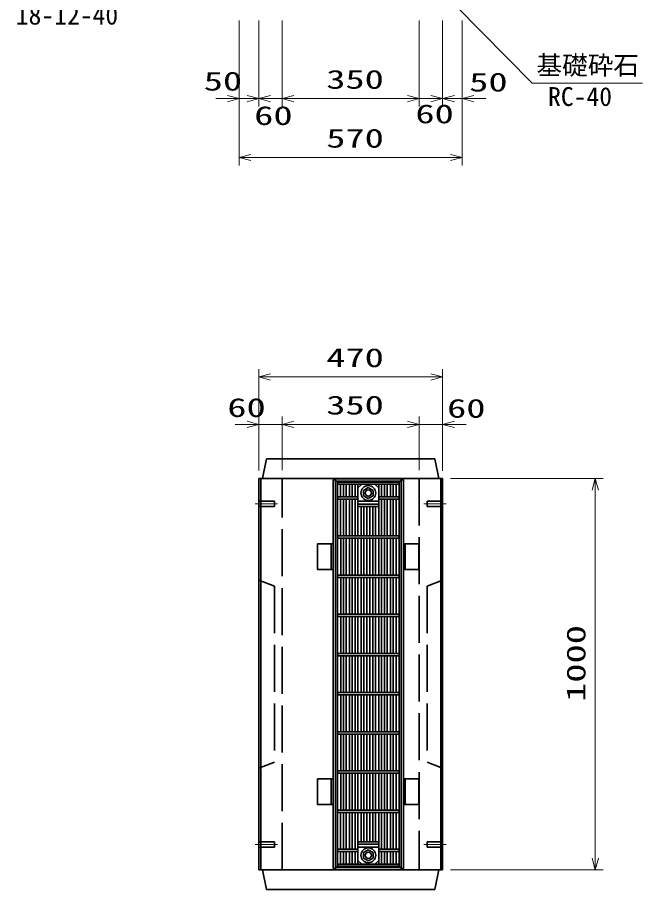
# Model space of a CAD drawing. Units: millimetres on the paper. Extents: x 0 to 841, y 0 to 594.
# Drawn here: x 532.1 to 611.9, y 314 to 425.4 of the extents above; entities that cross this region are included whole.
import ezdxf
from ezdxf.enums import TextEntityAlignment as Align

# ---------------------------------------------------------------- set-up
doc = ezdxf.new("R2010")
doc.units = ezdxf.units.MM
doc.linetypes.add('DASHED', pattern=[7.5, 6, -1.5])
doc.linetypes.add('USER1', pattern=[18.5, 12, -1.5, 3.5, -1.5])
for name, color, linetype, lineweight in [('D-BMK（構造物基準線）', 2, 'USER1', 18), ('D-STR-DIM（寸法）', 7, 'Continuous', 13), ('D-STR-HTXT(基礎砕石-旗)', 7, 'Continuous', 13), ('D-STR-HTXT（旗上げ）', 7, 'Continuous', 13), ('D-STR（構造物）', 1, 'Continuous', 35)]:
    doc.layers.add(name, color=color, linetype=linetype, lineweight=lineweight)
doc.styles.add('ＭＳ ゴシック', font='')
doc.styles.get('ＭＳ ゴシック').set_extended_font_data('MS Gothic')

# ---------------------------------------------------------------- blocks, each defined once
blk = doc.blocks.new('_Open30')
at = {"color": 7, "linetype": 'Continuous', "lineweight": 13}
for p, q in [((-1, 0.2679), (0, 0)), ((0, 0), (-1, -0.2679)), ((0, 0), (-1, 0))]:
    blk.add_line(p, q, dxfattribs=at)

msp = doc.modelspace()

# ---------------------------------------------------------------- linework, layer by layer
at = {"layer": 'D-BMK（構造物基準線）'}
for p, q in [((565.285, 363.262), (562.435, 363.262)), ((584.01, 363.262), (586.859, 363.262)), ((562.435, 319.762), (565.285, 319.762)), ((584.01, 319.762), (586.859, 319.762))]:
    msp.add_line(p, q, dxfattribs=at)
at = {"layer": 'D-STR-DIM（寸法）'}
for p, q in [((560.397, 424.963), (560.397, 413.996)), ((562.897, 424.963), (562.897, 413.996)), ((562.897, 424.963), (562.897, 413.996)), ((565.897, 424.963), (565.897, 413.996)), ((565.897, 424.963), (565.897, 413.996)), ((583.397, 424.963), (583.397, 413.996)), ((583.397, 424.963), (583.397, 413.996)), ((586.397, 424.963), (586.397, 413.996)), ((586.397, 424.963), (586.397, 413.996)), ((588.897, 424.963), (588.897, 413.996)), ((558.897, 414.996), (557.397, 414.996)), ((561.397, 414.996), (559.897, 414.996)), ((560.397, 414.996), (562.897, 414.996)), ((562.897, 414.996), (565.897, 414.996)), ((564.397, 414.996), (565.897, 414.996)), ((567.397, 414.996), (568.897, 414.996)), ((567.397, 414.996), (581.897, 414.996)), ((581.897, 414.996), (580.397, 414.996)), ((583.397, 414.996), (586.397, 414.996)), ((584.897, 414.996), (583.397, 414.996)), ((586.397, 414.996), (588.897, 414.996)), ((587.897, 414.996), (589.397, 414.996)), ((590.397, 414.996), (591.897, 414.996)), ((560.397, 413.996), (560.397, 406.478)), ((588.897, 413.996), (588.897, 406.478)), ((561.897, 407.478), (587.397, 407.478)), ((562.897, 374.409), (562.897, 380.459)), ((586.397, 374.439), (586.397, 380.459)), ((564.397, 379.459), (584.897, 379.459)), ((562.897, 367.512), (562.897, 374.409)), ((565.897, 367.564), (565.897, 374.409)), ((565.897, 367.564), (565.897, 374.409)), ((583.397, 367.579), (583.397, 374.409)), ((583.397, 367.549), (583.397, 374.409)), ((586.397, 367.482), (586.397, 374.409)), ((561.397, 373.409), (559.897, 373.409)), ((562.897, 373.409), (565.897, 373.409)), ((567.397, 373.409), (568.897, 373.409)), ((567.397, 373.409), (581.897, 373.409)), ((581.897, 373.409), (580.397, 373.409)), ((583.397, 373.409), (586.397, 373.409)), ((587.897, 373.409), (589.397, 373.409)), ((587.397, 366.512), (606.901, 366.512)), ((605.901, 318.012), (605.901, 365.012)), ((587.397, 316.512), (606.901, 316.512))]:
    msp.add_line(p, q, dxfattribs=at)
at = {"layer": 'D-STR-HTXT(基礎砕石-旗)'}
msp.add_lwpolyline([(611.941, 416.99), (597.837, 416.99), (588.114, 426.807)], dxfattribs=at)
at = {"layer": 'D-STR（構造物）'}
for p, q in [((563.897, 369.012), (563.397, 366.512)), ((585.397, 369.012), (563.897, 369.012)), ((585.897, 366.512), (585.397, 369.012)), ((586.397, 366.512), (562.897, 366.512)), ((562.897, 366.512), (562.897, 316.512)), ((563.147, 366.512), (563.147, 316.512)), ((572.697, 366.462), (572.697, 316.562)), ((581.097, 366.462), (572.697, 366.462)), ((581.097, 316.562), (581.097, 366.462)), ((586.147, 316.512), (586.147, 366.512)), ((586.397, 316.512), (586.397, 366.512)), ((572.697, 366.312), (572.397, 366.312)), ((572.397, 366.312), (572.397, 316.712)), ((581.097, 366.162), (572.697, 366.162)), ((572.972, 317.012), (572.972, 366.012)), ((580.822, 366.012), (572.972, 366.012)), ((572.972, 365.787), (580.822, 365.787)), ((573.322, 364.162), (573.322, 365.787)), ((573.722, 365.787), (573.722, 364.162)), ((574.072, 364.162), (574.072, 365.787)), ((574.472, 364.162), (574.472, 365.787)), ((574.822, 365.787), (574.822, 364.162)), ((575.222, 364.162), (575.222, 365.787)), ((576.072, 365.787), (575.572, 365.287)), ((575.572, 365.787), (575.572, 359.162)), ((576.297, 364.983), (576.897, 365.329)), ((576.897, 365.329), (577.497, 364.983)), ((577.722, 365.787), (578.222, 365.287)), ((578.222, 359.162), (578.222, 365.787)), ((578.572, 365.787), (578.572, 364.162)), ((578.972, 364.162), (578.972, 365.787)), ((579.322, 365.787), (579.322, 364.162)), ((579.722, 364.162), (579.722, 365.787)), ((580.072, 365.787), (580.072, 364.162)), ((580.472, 364.162), (580.472, 365.787)), ((580.822, 317.012), (580.822, 366.012)), ((581.397, 366.312), (581.097, 366.312)), ((581.397, 316.712), (581.397, 366.312)), ((572.972, 364.162), (575.572, 364.162)), ((576.297, 364.29), (576.297, 364.983)), ((576.897, 363.944), (576.297, 364.29)), ((577.497, 364.29), (576.897, 363.944)), ((577.497, 364.983), (577.497, 364.29)), ((578.222, 364.162), (580.822, 364.162)), ((575.572, 363.862), (572.972, 363.862)), ((573.322, 359.162), (573.322, 363.862)), ((573.722, 363.862), (573.722, 359.162)), ((574.072, 359.162), (574.072, 363.862)), ((574.472, 359.162), (574.472, 363.862)), ((574.822, 363.862), (574.822, 359.162)), ((575.222, 359.162), (575.222, 363.862)), ((578.222, 363.587), (575.572, 363.587)), ((575.572, 363.237), (578.222, 363.237)), ((580.822, 363.862), (578.222, 363.862)), ((578.572, 363.862), (578.572, 359.162)), ((578.972, 359.162), (578.972, 363.862)), ((579.322, 363.862), (579.322, 359.162)), ((579.722, 359.162), (579.722, 363.862)), ((580.072, 363.862), (580.072, 359.162)), ((580.472, 359.162), (580.472, 363.862)), ((578.222, 362.937), (575.572, 362.937)), ((575.972, 362.937), (575.972, 359.162)), ((576.322, 359.162), (576.322, 362.937)), ((576.722, 362.937), (576.722, 359.162)), ((577.072, 359.162), (577.072, 362.937)), ((577.472, 362.937), (577.472, 359.162)), ((577.822, 359.162), (577.822, 362.937)), ((580.822, 359.162), (572.972, 359.162)), ((572.972, 358.862), (580.822, 358.862)), ((573.372, 354.162), (573.372, 358.862)), ((573.722, 358.862), (573.722, 354.162)), ((574.072, 354.162), (574.072, 358.862)), ((574.472, 354.162), (574.472, 358.862)), ((574.822, 358.862), (574.822, 354.162)), ((575.222, 354.162), (575.222, 358.862)), ((575.572, 358.862), (575.572, 354.162)), ((575.972, 358.862), (575.972, 354.162)), ((576.322, 354.162), (576.322, 358.862)), ((576.722, 358.862), (576.722, 354.162)), ((577.072, 354.162), (577.072, 358.862)), ((577.472, 358.862), (577.472, 354.162)), ((577.822, 354.162), (577.822, 358.862)), ((578.222, 354.162), (578.222, 358.862)), ((578.572, 358.862), (578.572, 354.162)), ((578.972, 354.162), (578.972, 358.862)), ((579.322, 358.862), (579.322, 354.162)), ((579.722, 354.162), (579.722, 358.862)), ((580.072, 358.862), (580.072, 354.162)), ((580.472, 354.162), (580.472, 358.862)), ((572.397, 358.137), (570.397, 358.137)), ((570.397, 358.137), (570.397, 354.887)), ((572.147, 354.887), (572.147, 358.137)), ((583.371, 358.137), (581.397, 358.137)), ((581.621, 358.137), (581.621, 354.887)), ((583.371, 354.887), (583.371, 358.137)), ((570.397, 354.887), (572.397, 354.887)), ((580.822, 354.162), (572.972, 354.162)), ((581.397, 354.887), (583.371, 354.887)), ((572.972, 353.862), (580.822, 353.862)), ((573.372, 349.162), (573.372, 353.862)), ((573.722, 353.862), (573.722, 349.162)), ((574.072, 349.162), (574.072, 353.862)), ((574.472, 349.162), (574.472, 353.862)), ((574.822, 353.862), (574.822, 349.162)), ((575.222, 349.162), (575.222, 353.862)), ((575.572, 353.862), (575.572, 349.162)), ((575.972, 353.862), (575.972, 349.162)), ((576.322, 349.162), (576.322, 353.862)), ((576.722, 353.862), (576.722, 349.162)), ((577.072, 349.162), (577.072, 353.862)), ((577.472, 353.862), (577.472, 349.162)), ((577.822, 349.162), (577.822, 353.862)), ((578.222, 349.162), (578.222, 353.862)), ((578.572, 353.862), (578.572, 349.162)), ((578.972, 349.162), (578.972, 353.862)), ((579.322, 353.862), (579.322, 349.162)), ((579.722, 349.162), (579.722, 353.862)), ((580.072, 353.862), (580.072, 349.162)), ((580.472, 349.162), (580.472, 353.862)), ((572.972, 349.162), (580.822, 349.162)), ((580.822, 348.862), (572.972, 348.862)), ((573.372, 344.162), (573.372, 348.862)), ((573.722, 348.862), (573.722, 344.162)), ((574.072, 344.162), (574.072, 348.862)), ((574.472, 344.162), (574.472, 348.862)), ((574.822, 348.862), (574.822, 344.162)), ((575.222, 344.162), (575.222, 348.862)), ((575.572, 348.862), (575.572, 344.162)), ((575.972, 348.862), (575.972, 344.162)), ((576.322, 344.162), (576.322, 348.862)), ((576.722, 348.862), (576.722, 344.162)), ((577.072, 344.162), (577.072, 348.862)), ((577.472, 348.862), (577.472, 344.162)), ((577.822, 344.162), (577.822, 348.862)), ((578.222, 344.162), (578.222, 348.862)), ((578.572, 348.862), (578.572, 344.162)), ((578.972, 344.162), (578.972, 348.862)), ((579.322, 348.862), (579.322, 344.162)), ((579.722, 344.162), (579.722, 348.862)), ((580.072, 348.862), (580.072, 344.162)), ((580.472, 344.162), (580.472, 348.862)), ((572.972, 344.162), (580.822, 344.162)), ((580.822, 343.862), (572.972, 343.862)), ((573.372, 343.862), (573.372, 339.162)), ((573.722, 339.162), (573.722, 343.862)), ((574.072, 343.862), (574.072, 339.162)), ((574.472, 343.862), (574.472, 339.162)), ((574.822, 339.162), (574.822, 343.862)), ((575.222, 343.862), (575.222, 339.162)), ((575.572, 339.162), (575.572, 343.862)), ((575.972, 339.162), (575.972, 343.862)), ((576.322, 343.862), (576.322, 339.162)), ((576.722, 339.162), (576.722, 343.862)), ((577.072, 343.862), (577.072, 339.162)), ((577.472, 339.162), (577.472, 343.862)), ((577.822, 343.862), (577.822, 339.162)), ((578.222, 343.862), (578.222, 339.162)), ((578.572, 339.162), (578.572, 343.862)), ((578.972, 343.862), (578.972, 339.162)), ((579.322, 339.162), (579.322, 343.862)), ((579.722, 343.862), (579.722, 339.162)), ((580.072, 339.162), (580.072, 343.862)), ((580.472, 343.862), (580.472, 339.162)), ((580.822, 339.162), (572.972, 339.162)), ((572.972, 338.862), (580.822, 338.862)), ((573.372, 338.862), (573.372, 334.162)), ((573.722, 334.162), (573.722, 338.862)), ((574.072, 338.862), (574.072, 334.162)), ((574.472, 338.862), (574.472, 334.162)), ((574.822, 334.162), (574.822, 338.862)), ((575.222, 338.862), (575.222, 334.162)), ((575.572, 334.162), (575.572, 338.862)), ((575.972, 334.162), (575.972, 338.862)), ((576.322, 338.862), (576.322, 334.162)), ((576.722, 334.162), (576.722, 338.862)), ((577.072, 338.862), (577.072, 334.162)), ((577.472, 334.162), (577.472, 338.862)), ((577.822, 338.862), (577.822, 334.162)), ((578.222, 338.862), (578.222, 334.162)), ((578.572, 334.162), (578.572, 338.862)), ((578.972, 338.862), (578.972, 334.162)), ((579.322, 334.162), (579.322, 338.862)), ((579.722, 338.862), (579.722, 334.162)), ((580.072, 334.162), (580.072, 338.862)), ((580.472, 338.862), (580.472, 334.162)), ((580.822, 334.162), (572.972, 334.162)), ((572.972, 333.862), (580.822, 333.862)), ((573.372, 333.862), (573.372, 329.162)), ((573.722, 329.162), (573.722, 333.862)), ((574.072, 333.862), (574.072, 329.162)), ((574.472, 333.862), (574.472, 329.162)), ((574.822, 329.162), (574.822, 333.862)), ((575.222, 333.862), (575.222, 329.162)), ((575.572, 329.162), (575.572, 333.862)), ((575.972, 329.162), (575.972, 333.862)), ((576.322, 333.862), (576.322, 329.162)), ((576.722, 329.162), (576.722, 333.862)), ((577.072, 333.862), (577.072, 329.162)), ((577.472, 329.162), (577.472, 333.862)), ((577.822, 333.862), (577.822, 329.162)), ((578.222, 333.862), (578.222, 329.162)), ((578.572, 329.162), (578.572, 333.862)), ((578.972, 333.862), (578.972, 329.162)), ((579.322, 329.162), (579.322, 333.862)), ((579.722, 333.862), (579.722, 329.162)), ((580.072, 329.162), (580.072, 333.862)), ((580.472, 333.862), (580.472, 329.162)), ((572.972, 329.162), (580.822, 329.162)), ((580.822, 328.862), (572.972, 328.862)), ((573.372, 328.862), (573.372, 324.162)), ((573.722, 324.162), (573.722, 328.862)), ((574.072, 328.862), (574.072, 324.162)), ((574.472, 328.862), (574.472, 324.162)), ((574.822, 324.162), (574.822, 328.862)), ((575.222, 328.862), (575.222, 324.162)), ((575.572, 324.162), (575.572, 328.862)), ((575.972, 324.162), (575.972, 328.862)), ((576.322, 328.862), (576.322, 324.162)), ((576.722, 324.162), (576.722, 328.862)), ((577.072, 328.862), (577.072, 324.162)), ((577.472, 324.162), (577.472, 328.862)), ((577.822, 328.862), (577.822, 324.162)), ((578.222, 328.862), (578.222, 324.162)), ((578.572, 324.162), (578.572, 328.862)), ((578.972, 328.862), (578.972, 324.162)), ((579.322, 324.162), (579.322, 328.862)), ((579.722, 328.862), (579.722, 324.162)), ((580.072, 324.162), (580.072, 328.862)), ((580.472, 328.862), (580.472, 324.162)), ((570.397, 328.137), (570.397, 324.887)), ((572.397, 328.137), (570.397, 328.137)), ((572.147, 324.887), (572.147, 328.137)), ((583.371, 328.137), (581.397, 328.137)), ((581.621, 328.137), (581.621, 324.887)), ((583.371, 324.887), (583.371, 328.137)), ((570.397, 324.887), (572.397, 324.887)), ((572.972, 324.162), (580.822, 324.162)), ((581.397, 324.887), (583.371, 324.887)), ((580.822, 323.862), (572.972, 323.862)), ((573.322, 323.862), (573.322, 319.162)), ((573.722, 319.162), (573.722, 323.862)), ((574.072, 323.862), (574.072, 319.162)), ((574.472, 323.862), (574.472, 319.162)), ((574.822, 319.162), (574.822, 323.862)), ((575.222, 323.862), (575.222, 319.162)), ((575.572, 317.237), (575.572, 323.862)), ((575.972, 320.087), (575.972, 323.862)), ((576.322, 323.862), (576.322, 320.087)), ((576.722, 320.087), (576.722, 323.862)), ((577.072, 323.862), (577.072, 320.087)), ((577.472, 320.087), (577.472, 323.862)), ((577.822, 323.862), (577.822, 320.087)), ((578.222, 323.862), (578.222, 317.237)), ((578.572, 319.162), (578.572, 323.862)), ((578.972, 323.862), (578.972, 319.162)), ((579.322, 319.162), (579.322, 323.862)), ((579.722, 323.862), (579.722, 319.162)), ((580.072, 319.162), (580.072, 323.862)), ((580.472, 323.862), (580.472, 319.162)), ((578.222, 320.087), (575.572, 320.087)), ((575.572, 319.787), (578.222, 319.787)), ((575.572, 319.162), (572.972, 319.162)), ((572.972, 318.862), (575.572, 318.862)), ((573.322, 318.862), (573.322, 317.237)), ((573.722, 317.237), (573.722, 318.862)), ((574.072, 318.862), (574.072, 317.237)), ((574.472, 318.862), (574.472, 317.237)), ((574.822, 317.237), (574.822, 318.862)), ((575.222, 318.862), (575.222, 317.237)), ((578.222, 319.437), (575.572, 319.437)), ((576.897, 319.08), (576.297, 318.733)), ((576.297, 318.733), (576.297, 318.04)), ((577.497, 318.733), (576.897, 319.08)), ((577.497, 318.04), (577.497, 318.733)), ((580.822, 319.162), (578.222, 319.162)), ((578.222, 318.862), (580.822, 318.862)), ((578.572, 317.237), (578.572, 318.862)), ((578.972, 318.862), (578.972, 317.237)), ((579.322, 317.237), (579.322, 318.862)), ((579.722, 318.862), (579.722, 317.237)), ((580.072, 317.237), (580.072, 318.862)), ((580.472, 318.862), (580.472, 317.237)), ((576.072, 317.237), (575.572, 317.737)), ((576.297, 318.04), (576.897, 317.694)), ((576.897, 317.694), (577.497, 318.04)), ((577.722, 317.237), (578.222, 317.737)), ((562.897, 316.512), (586.397, 316.512)), ((563.397, 316.512), (563.897, 314.012)), ((572.397, 316.712), (572.697, 316.712)), ((572.697, 316.862), (581.097, 316.862)), ((572.697, 316.562), (581.097, 316.562)), ((572.972, 317.237), (580.822, 317.237)), ((580.822, 317.012), (572.972, 317.012)), ((581.097, 316.712), (581.397, 316.712)), ((585.897, 316.512), (585.397, 314.012)), ((563.897, 314.012), (585.397, 314.012))]:
    msp.add_line(p, q, dxfattribs=at)
at = {"layer": 'D-STR（構造物）', "linetype": 'DASHED'}
for p, q in [((565.897, 316.512), (565.897, 366.512)), ((583.397, 366.512), (583.397, 316.512)), ((562.897, 363.612), (564.897, 363.612)), ((564.897, 363.612), (564.897, 362.912)), ((586.397, 363.612), (584.397, 363.612)), ((584.397, 363.612), (584.397, 362.912)), ((564.897, 362.912), (562.897, 362.912)), ((584.397, 362.912), (586.397, 362.912)), ((562.897, 353.512), (564.897, 352.762)), ((586.397, 353.512), (584.397, 352.762)), ((564.897, 352.762), (564.897, 330.262)), ((584.397, 352.762), (584.397, 330.262)), ((564.897, 330.262), (562.897, 329.512)), ((584.397, 330.262), (586.397, 329.512)), ((562.897, 320.112), (564.897, 320.112)), ((564.897, 320.112), (564.897, 319.412)), ((584.397, 319.412), (584.397, 320.112)), ((584.397, 320.112), (586.397, 320.112)), ((564.897, 319.412), (562.897, 319.412)), ((586.397, 319.412), (584.397, 319.412))]:
    msp.add_line(p, q, dxfattribs=at)
at = {"layer": 'D-STR（構造物）'}
for centre, radius in [((576.897, 364.637), 0.95), ((576.897, 364.637), 0.4), ((576.897, 318.387), 0.95), ((576.897, 318.387), 0.4)]:
    msp.add_circle(centre, radius, dxfattribs=at)

# ---------------------------------------------------------------- block references
at = {"layer": 'D-STR-DIM（寸法）', "xscale": 1.5, "yscale": 1.5}
for p in [(560.397, 414.996), (562.897, 414.996), (583.397, 414.996), (583.397, 414.996), (586.397, 414.996), (588.897, 407.478), (586.397, 379.459), (562.897, 373.409), (583.397, 373.409), (583.397, 373.409)]:
    msp.add_blockref('_Open30', p, dxfattribs=at)
for p, rotation in [((562.897, 414.996), 180), ((565.897, 414.996), 180), ((565.897, 414.996), 180), ((586.397, 414.996), 180), ((588.897, 414.996), 180), ((560.397, 407.478), 180), ((562.897, 379.459), 180), ((565.897, 373.409), 180), ((565.897, 373.409), 180), ((586.397, 373.409), 180), ((605.901, 366.512), 90), ((605.901, 316.512), 270)]:
    msp.add_blockref('_Open30', p, dxfattribs=dict(at, rotation=rotation))

# ---------------------------------------------------------------- texts
at = {"layer": 'D-STR-DIM（寸法）', "style": 'ＭＳ ゴシック', "width": 1.5}
for s, p in [('50', (555.871, 415.302)), ('350', (571.522, 415.533)), ('50', (589.79, 415.183)), ('60', (582.913, 411.128)), ('60', (562.318, 410.909)), ('570', (571.522, 408.015)), ('470', (571.522, 379.996)), ('60', (558.883, 373.627)), ('350', (571.522, 373.946)), ('60', (586.967, 373.532))]:
    msp.add_text(s, height=2.405, dxfattribs=at).set_placement(p, align=Align.BOTTOM_LEFT)
msp.add_text('1000', height=2.405, rotation=90, dxfattribs=at).set_placement((605.363, 337.97), align=Align.BOTTOM_LEFT)
at = {"layer": 'D-STR-HTXT(基礎砕石-旗)', "style": 'ＭＳ ゴシック'}
for s, p in [('基礎砕石', (598.373, 417.324)), ('RC-40', (599.861, 413.339))]:
    msp.add_text(s, height=2.405, dxfattribs=at).set_placement(p, align=Align.BOTTOM_LEFT)
at = {"layer": 'D-STR-HTXT（旗上げ）', "style": 'ＭＳ ゴシック'}
msp.add_text('18-12-40', height=2.405, dxfattribs=at).set_placement((531.849, 423.726), align=Align.BOTTOM_LEFT)

doc.saveas('drawing.dxf')
